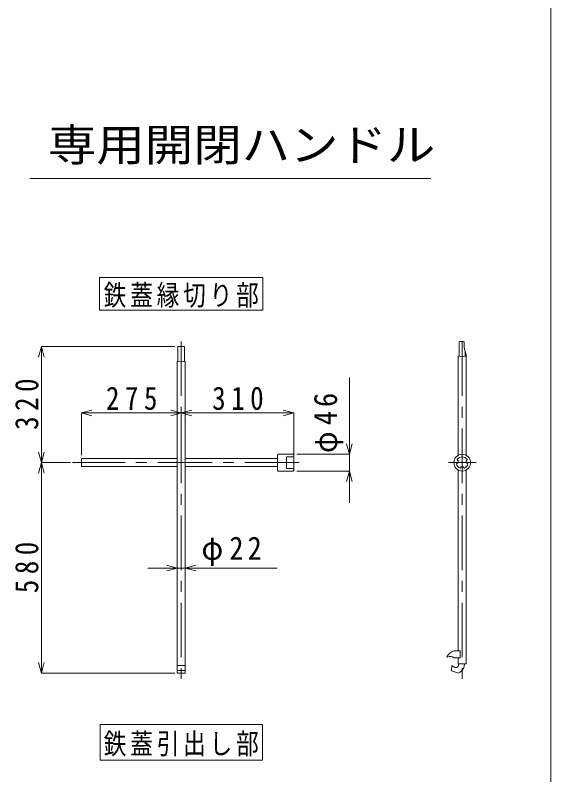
# Model space of a CAD drawing. Units: millimetres, scale not verified. Extents: x -5968 to 5968, y -4228 to 4228.
# Drawn here: x 4493 to 5968, y -2269 to -176 of the extents above; entities that cross this region are included whole.
import ezdxf
from ezdxf.enums import TextEntityAlignment as Align

# ---------------------------------------------------------------- set-up
doc = ezdxf.new("R2010")
doc.units = ezdxf.units.MM
doc.header["$LTSCALE"] = 30
doc.linetypes.add('CHAIN1', pattern=[8, 5, -1, 1, -1])
doc.linetypes.add('DASHED1', pattern=[1.8, 1.2, -0.6])
doc.layers.add('0-A_蓋', color=3, linetype='Continuous', lineweight=9)
doc.layers.add('1-0', color=7, linetype='Continuous', lineweight=9)
doc.styles.add('ＭＳ ゴシック', font='')
doc.styles.get('ＭＳ ゴシック').set_extended_font_data('MS Gothic')

msp = doc.modelspace()

# ---------------------------------------------------------------- linework, layer by layer
at = {"layer": '0-A_蓋'}
msp.add_line((4532.97, -625.93), (5636.84, -625.93), dxfattribs=at)
at = {"layer": '0-A_蓋', "color": 7, "linetype": 'CHAIN1', "lineweight": 18}
for p, q in [((4949.81, -1074.76), (4949.81, -2012.21)), ((5723.7, -1074.76), (5723.7, -2012.96)), ((5275.04, -1408.68), (4650.53, -1408.68)), ((5685.96, -1408.68), (5761.73, -1408.68))]:
    msp.add_line(p, q, dxfattribs=at)
at = {"layer": '0-A_蓋', "color": 7, "lineweight": 18}
for p, q in [((5716.7, -1074.76), (5715.7, -1075.76)), ((5715.7, -1075.76), (5715.7, -1114.76)), ((5716.7, -1074.76), (5727.7, -1074.76)), ((5728.7, -1075.76), (5727.7, -1074.76)), ((5728.7, -1075.76), (5728.7, -1091.76)), ((4940.81, -1089.68), (4941.81, -1088.68)), ((4940.81, -1089.68), (4940.81, -1128.68)), ((4957.81, -1088.68), (4941.81, -1088.68)), ((4957.81, -1088.68), (4958.81, -1089.68)), ((4958.81, -1089.68), (4958.81, -1128.68)), ((5734.7, -1111.76), (5728.7, -1091.76)), ((5731.7, -1101.76), (5731.7, -1114.76)), ((4940.81, -1128.68), (4938.81, -1130.68)), ((4958.81, -1128.68), (4960.81, -1130.68)), ((5715.7, -1114.76), (5712.7, -1116.76)), ((5712.7, -1116.76), (5712.7, -1388.48)), ((5734.7, -1111.76), (5734.7, -1388.48)), ((4938.81, -1130.68), (4938.81, -1988.68)), ((4960.81, -1130.68), (4960.81, -1988.68)), ((4674.81, -1397.68), (4674.81, -1419.68)), ((4938.81, -1397.68), (4674.81, -1397.68)), ((5214.81, -1397.68), (4960.81, -1397.68)), ((5216.81, -1385.68), (5214.81, -1387.68)), ((5214.81, -1429.68), (5214.81, -1387.68)), ((5257.81, -1385.68), (5216.81, -1385.68)), ((5257.81, -1385.68), (5259.81, -1387.68)), ((5259.81, -1429.68), (5259.81, -1387.68)), ((4938.81, -1419.68), (4674.81, -1419.68)), ((5214.81, -1419.68), (4960.81, -1419.68)), ((5216.81, -1431.68), (5214.81, -1429.68)), ((5216.81, -1431.68), (5257.81, -1431.68)), ((5259.81, -1429.68), (5257.81, -1431.68)), ((5712.7, -1428.88), (5712.7, -1927.68)), ((5734.7, -1428.88), (5734.7, -1962.68)), ((5701.57, -1946.68), (5717.7, -1946.68)), ((5712.7, -1946.68), (5712.7, -1962.68)), ((5712.7, -1962.68), (5734.7, -1962.68)), ((4960.81, -1988.68), (4938.81, -1988.68)), ((5693.78, -1980.91), (5695.02, -1969.36)), ((5694.42, -1981.95), (5710.52, -1988.05)), ((5696.58, -1968.64), (5701.86, -1972.31))]:
    msp.add_line(p, q, dxfattribs=at)
at = {"layer": '0-A_蓋', "color": 4}
for p, q in [((4564.61, -1088.68), (4556.85, -1117.66)), ((4564.61, -1408.68), (4564.61, -1088.68)), ((4564.61, -1088.68), (4572.38, -1117.66)), ((4564.61, -1088.68), (4931.81, -1088.68)), ((5412.96, -1385.68), (5412.96, -1174.3)), ((4674.81, -1271.67), (4703.79, -1263.91)), ((4674.81, -1271.67), (4949.81, -1271.67)), ((4674.81, -1271.67), (4703.79, -1279.44)), ((4674.81, -1271.67), (4674.81, -1387.68)), ((4949.81, -1271.67), (4920.83, -1263.91)), ((4949.81, -1271.67), (4920.83, -1279.44)), ((4949.81, -1271.67), (4978.79, -1263.91)), ((4949.81, -1271.67), (4949.81, -1387.68)), ((4949.81, -1271.67), (5259.81, -1271.67)), ((4949.81, -1271.67), (4978.79, -1279.44)), ((5259.81, -1271.67), (5230.83, -1263.91)), ((5259.81, -1271.67), (5230.83, -1279.44)), ((5259.81, -1271.67), (5259.81, -1387.68)), ((5412.96, -1385.68), (5405.19, -1356.7)), ((5412.96, -1385.68), (5420.72, -1356.7)), ((4564.61, -1408.68), (4556.85, -1379.7)), ((4564.61, -1408.68), (4572.38, -1379.7)), ((5412.96, -1385.68), (5267.81, -1385.68)), ((5412.96, -1431.68), (5412.96, -1385.68)), ((4564.61, -1408.68), (4556.85, -1437.66)), ((4564.61, -1988.68), (4564.61, -1408.68)), ((4564.61, -1408.68), (4572.38, -1437.66)), ((4564.61, -1408.68), (4644.79, -1408.68)), ((5412.96, -1431.68), (5267.81, -1431.68)), ((5412.96, -1431.68), (5405.19, -1460.66)), ((5412.96, -1431.68), (5420.72, -1460.66)), ((5412.96, -1431.68), (5412.96, -1519.35)), ((4938.81, -1699.3), (4909.83, -1691.53)), ((4960.81, -1699.3), (4989.79, -1691.53)), ((4938.81, -1699.3), (4858.03, -1699.3)), ((4938.81, -1699.3), (4909.83, -1707.06)), ((4938.81, -1699.3), (4960.81, -1699.3)), ((4960.81, -1699.3), (4989.79, -1707.06)), ((4960.81, -1699.3), (5214.01, -1699.3)), ((4564.61, -1988.68), (4556.85, -1959.7)), ((4564.61, -1988.68), (4572.38, -1959.7)), ((4564.61, -1988.68), (4931.81, -1988.68))]:
    msp.add_line(p, q, dxfattribs=at)
at = {"layer": '0-A_蓋', "color": 7, "linetype": 'DASHED1', "lineweight": 18}
for p, q in [((5239.81, -1424.68), (5239.81, -1392.68)), ((5259.81, -1392.68), (5239.81, -1392.68)), ((5259.81, -1424.68), (5239.81, -1424.68)), ((4960.81, -1967.68), (4938.81, -1967.68)), ((4960.81, -1981.68), (4938.81, -1981.68))]:
    msp.add_line(p, q, dxfattribs=at)
at = {"layer": '0-A_蓋', "color": 7}
for points in [[(4725, -897.97), (5174.63, -897.97), (5174.63, -988.28), (4725, -988.28)], [(4726.36, -2130.03), (5173.27, -2130.03), (5173.27, -2228.42), (4726.36, -2228.42)]]:
    msp.add_lwpolyline(points, close=True, dxfattribs=at)
at = {"layer": '0-A_蓋', "color": 7, "lineweight": 18}
msp.add_lwpolyline([(5701.2, -1927.68), (5717.7, -1927.68), (5717.7, -1946.68)], dxfattribs=at)
msp.add_circle((5723.7, -1408.68), 23, dxfattribs=at)
for centre, radius, start, end in [((4949.81, -1109.43), 21.25, 244.94275, 295.05725), ((5723.7, -1099.75), 17, 241.92834, 298.07166), ((5707.86, -1405.89), 5.08, 281.11369, 58.88631), ((5711, -1400.69), 1, 147.80322, 238.88911), ((5723.7, -1408.68), 16, 32.20465, 147.79535), ((5739.53, -1405.89), 5.08, 121.11369, 258.88631), ((5736.39, -1400.69), 1, 301.11089, 32.19678), ((5709.04, -1411.85), 1, 101.11089, 192.19678), ((5723.7, -1408.68), 16, 192.20448, 247.79614), ((5718.03, -1422.57), 1, 247.80322, 338.88911), ((5723.7, -1424.76), 5.08, 21.11369, 158.88631), ((5729.37, -1422.57), 1, 201.11089, 292.19678), ((5723.7, -1408.68), 16, 292.20386, 347.79552), ((5738.36, -1411.85), 1, 347.80322, 78.88911), ((5682.51, -1943.82), 1, 153.41591, 299.21143), ((5708.44, -1956.79), 30, 103.97408, 153.41495), ((5690.7, -1958.46), 15.78, 49.60895, 119.20961), ((5701.57, -1945.68), 1, 229.60654, 270), ((5698.7, -1962.99), 15, 333.43283, 1.18222), ((5698.7, -1962.99), 31, 333.43291, 357.06351), ((5731.66, -1964.68), 2, 90, 177.06387), ((5694.77, -1981.02), 1, 173.8855, 249.25291), ((5696.01, -1969.47), 1, 55.17601, 173.8855), ((5705.86, -1966.57), 7, 235.17551, 333.43268), ((5712.3, -1983.38), 5, 249.26112, 290.96373), ((5705.86, -1966.57), 23, 290.96338, 333.43268)]:
    msp.add_arc(centre, radius, start, end, dxfattribs=at)
at = {"layer": '1-0', "color": 5}
msp.add_line((5967.67, -4227.98), (5967.67, 4227.98), dxfattribs=at)

# ---------------------------------------------------------------- texts
at = {"layer": '0-A_蓋', "color": 7, "style": 'ＭＳ ゴシック', "width": 1.1}
msp.add_text('専用開閉ハンドル', height=88.86, dxfattribs=at).set_placement((4582.82, -603.96), align=Align.BOTTOM_LEFT)
at = {"layer": '0-A_蓋', "color": 7, "attachment_point": 7, "style": 'ＭＳ ゴシック'}
for s, insert, char_height in [('\\T1.17;\\W0.8;鉄蓋縁切り部', (4736.23, -982.1), 57.15), ('\\T1.41;\\W0.85;275', (4742.62, -1264.17), 64.15), ('\\T1.41;\\W0.85;310', (5035.12, -1264.17), 64.15), ('\\T1.28;\\W0.9;φ22', (5005.75, -1693.88), 64.15), ('\\T1.17;\\W0.8;鉄蓋引出し部', (4736.23, -2218.2), 57.15)]:
    msp.add_mtext(s, dxfattribs=dict(at, insert=insert, char_height=char_height))
at = {"layer": '0-A_蓋', "color": 7, "char_height": 64.15, "attachment_point": 7, "rotation": 90, "style": 'ＭＳ ゴシック'}
for s, insert in [('\\T1.41;\\W0.85;320', (4557.11, -1318.37)), ('\\T1.28;\\W0.9;φ46', (5396.45, -1382.2)), ('\\T1.41;\\W0.85;580', (4557.11, -1768.37))]:
    msp.add_mtext(s, dxfattribs=dict(at, insert=insert))

doc.saveas('drawing.dxf')
